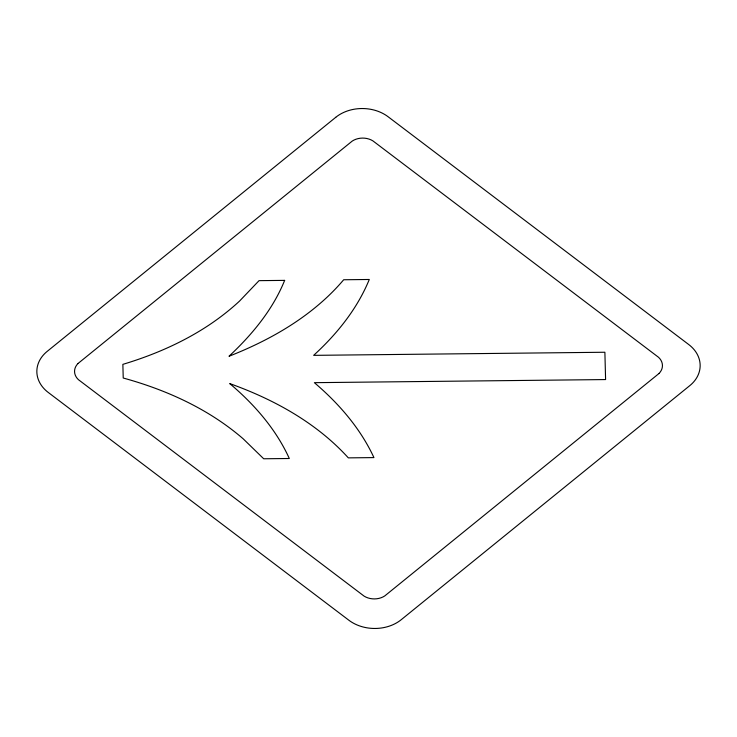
<?xml version="1.0" encoding="UTF-8"?>
<svg xmlns="http://www.w3.org/2000/svg" width="737" height="737" viewBox="0 0 737 737"><rect width="100%" height="100%" fill="white"/><g stroke="black" fill="none" stroke-linecap="round" stroke-linejoin="round"><path stroke-width="1.11" d="M78.011 363.498L352.231 141.08A16.325 12.796 0.8 0 1 372.876 140.859L658.565 357.316A16.325 12.796 0.8 0 1 658.979 373.493M658.989 373.502L384.76 595.929A16.325 12.796 0.8 0 1 364.124 596.141L78.435 379.684A16.325 12.796 0.8 0 1 78.021 363.507M284.648 280.382C272.754 309.826 252.008 334.755 229.014 356.257C264.813 342.189 299.286 323.331 327.458 296.845A255.942 200.584 0.8 0 0 343.682 279.756L369.283 279.48C357.261 308.849 336.929 334.101 313.64 355.354L604.884 352.249L605.593 379.564L314.358 382.669C338.78 403.452 360.384 428.317 373.935 457.594L348.334 457.87A259.313 203.219 0.8 0 0 324.851 435.521C296.771 412.388 263.846 395.797 229.723 383.572C254.237 404.245 275.951 429.091 289.309 458.497L263.699 458.773L243.136 438.764A266.766 209.068 0.8 0 0 211.574 415.585C184.287 398.597 154.162 386.52 123.226 378.017L122.867 364.354C153.25 355.225 182.739 342.539 209.216 324.925A266.785 209.078 0.8 0 0 239.543 301.083L259.055 280.65L284.648 280.382M335.75 117.312L47.159 351.402A37.025 29.019 0.8 0 0 48.227 392.434L348.573 620.01A37.034 29.019 0.8 0 0 401.241 619.688L689.841 385.598A37.034 29.019 0.8 0 0 688.561 344.409L388.316 116.907A37.034 29.019 0.8 0 0 335.75 117.312"/></g></svg>
